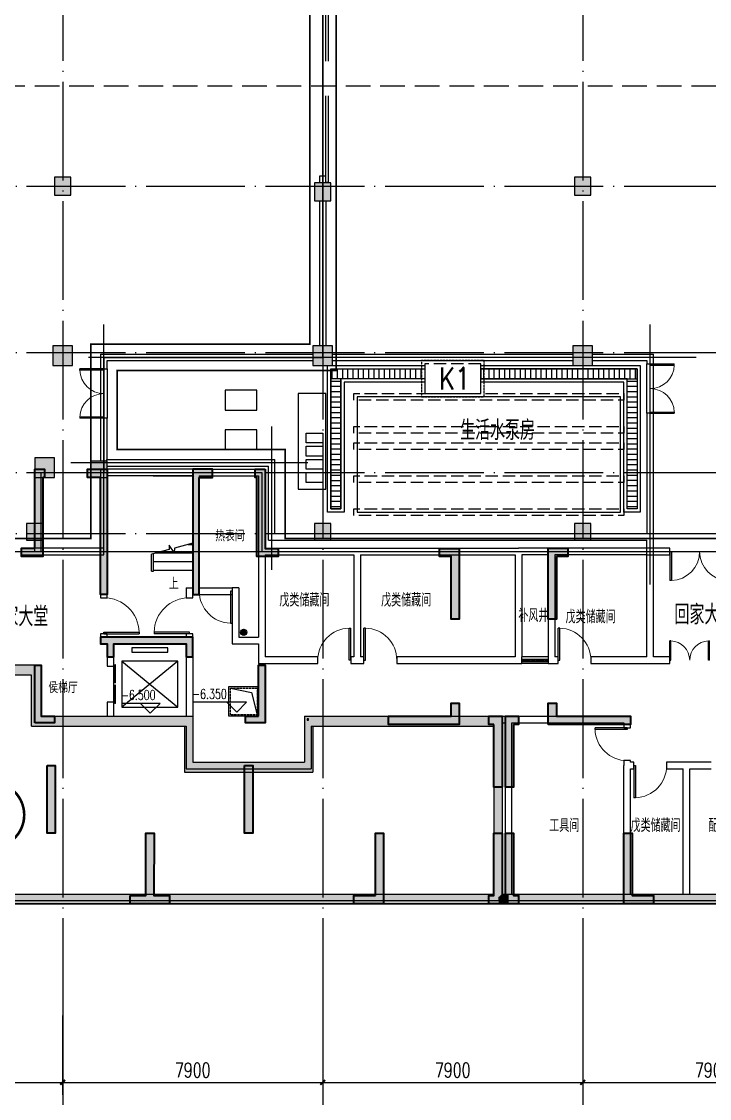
# Model space of a CAD drawing. Extents: x 290727 to 13733020, y 1731457 to 3643100.
# Drawn here: x 614862 to 635762, y 1749914 to 1782624 of the extents above; entities that cross this region are included whole.
import ezdxf

# ---------------------------------------------------------------- set-up
doc = ezdxf.new("R2010")
doc.units = 0
doc.header["$LTSCALE"] = 10
for name, pattern in [('__DASH', [0.35, 0.25, -0.1]), ('DASH', [0.35, 0.25, -0.1]), ('DOTE', [2.42, 2, -0.2, 0.02, -0.2])]:
    doc.linetypes.add(name, pattern=pattern)
doc.layers.get('0').update_dxf_attribs({"linetype": 'CONTINUOUS'})
for name, color, linetype in [('-A-车行道路', 8, 'CONTINUOUS'), ('AXIS', 3, 'CONTINUOUS'), ('COLUMN', 9, 'CONTINUOUS'), ('DIM_ELEV', 3, 'CONTINUOUS'), ('DIM_SYMB', 3, 'CONTINUOUS'), ('DIM_给水', 3, 'CONTINUOUS'), ('DOTE', 8, 'DOTE'), ('EQUIP_地漏', 7, 'CONTINUOUS'), ('EVTR', 2, 'CONTINUOUS'), ('PROMPT', 1, 'CONTINUOUS'), ('PUB_HATCH', 8, 'CONTINUOUS'), ('PUB_TEXT', 7, 'CONTINUOUS'), ('STAIR', 2, 'CONTINUOUS'), ('TWT_TEXT', 7, 'CONTINUOUS'), ('WALL', 255, 'CONTINUOUS'), ('WINDOW', 4, 'CONTINUOUS'), ('主楼楼号', 6, 'CONTINUOUS'), ('作业图', 4, 'CONTINUOUS'), ('回家路线', 4, 'CONTINUOUS'), ('排水', 61, 'CONTINUOUS'), ('文字', 4, 'CONTINUOUS'), ('水箱', 7, 'CONTINUOUS'), ('看线', 163, 'CONTINUOUS'), ('防火分区示意线', 4, 'CONTINUOUS'), ('防火分区线', 7, 'CONTINUOUS'), ('集水坑', 181, 'DASH')]:
    doc.layers.add(name, color=color, linetype=linetype)
doc.layers.add('DIM_MODI', color=6, linetype='CONTINUOUS', plot=False)
doc.layers.add('S_ConcWall', color=8, linetype='CONTINUOUS', lineweight=35)
doc.layers.add('TEXT', color=7, linetype='CONTINUOUS', lineweight=13)
doc.layers.get('0').off()
doc.styles.add('_HZTXT', font='simplex.shx', dxfattribs={"width": 0.8, "bigfont": 'HZTXT.shx'})
doc.styles.add('_TCH_DIM', font='SIMPLEX', dxfattribs={"bigfont": 'GBCBIG'})
doc.styles.add('_TCH_DIM_T3', font='SIMPLEX', dxfattribs={"width": 0.705882, "bigfont": 'GBCBIG'})
doc.styles.add('HNSJY', font='HNSJY-07', dxfattribs={"width": 0.8, "bigfont": 'HNSJY-HZ'})
doc.dimstyles.new('_TCH_ARCH&&150', dxfattribs={"dimtxt": 446.25, "dimasz": 150, "dimexe": 375, "dimexo": 450, "dimgap": 150, "dimtad": 1, "dimdec": 0, "dimzin": 0, "dimdsep": 46, "dimtxsty": '_TCH_DIM_T3', "dimblk": 'ARCHTICK', "dimcen": 0.09, "dimclrt": 7, "dimazin": 2, "dimtfac": 1, "dimtdec": 0, "dimtix": 1, "dimtmove": 2, "dimatfit": 3, "dimfxl": 1, "dimtolj": 1, "dimtzin": 0, "dimarcsym": 0})
pattern_1 = [(90, (-619662.33, -2149479.24), (-158.75, 1e-14), [])]

# ---------------------------------------------------------------- blocks, each defined once
blk = doc.blocks.new('_ArchTick')
at = {"color": 0, "linetype": 'ByBlock', "const_width": 0.4}
blk.add_lwpolyline([(-0.5, -0.5), (0.5, 0.5)], dxfattribs=at)
blk = doc.blocks.new('*D115')
at = {"layer": 'AXIS', "color": 0, "linetype": 'Continuous', "lineweight": -2, "transparency": 16777216}
for p, q in [((123284, 11750), (123284, 9346)), ((131184, 11750), (131184, 9346)), ((123284, 9721), (131184, 9721))]:
    blk.add_line(p, q, dxfattribs=at)
at = {"layer": 'AXIS', "color": 0, "linetype": 'Continuous', "lineweight": -2, "transparency": 16777216, "xscale": 150, "yscale": 150, "zscale": 150, "rotation": 180}
blk.add_blockref('_ArchTick', (123284, 9721), dxfattribs=at)
at = {"layer": 'AXIS', "color": 0, "linetype": 'Continuous', "lineweight": -2, "transparency": 16777216, "xscale": 150, "yscale": 150, "zscale": 150}
blk.add_blockref('_ArchTick', (131184, 9721), dxfattribs=at)
at = {"layer": 'AXIS', "color": 7, "linetype": 'Continuous', "transparency": 16777216, "insert": (127234, 10095), "char_height": 446.2, "attachment_point": 5, "style": '_TCH_DIM_T3'}
blk.add_mtext('\\A1;7900', dxfattribs=at)
blk = doc.blocks.new('*D116')
at = {"layer": 'AXIS', "color": 0, "linetype": 'Continuous', "lineweight": -2, "transparency": 16777216}
for p, q in [((131184, 11750), (131184, 9346)), ((139084, 11750), (139084, 9346)), ((131184, 9721), (139084, 9721))]:
    blk.add_line(p, q, dxfattribs=at)
at = {"layer": 'AXIS', "color": 0, "linetype": 'Continuous', "lineweight": -2, "transparency": 16777216, "xscale": 150, "yscale": 150, "zscale": 150, "rotation": 180}
blk.add_blockref('_ArchTick', (131184, 9721), dxfattribs=at)
at = {"layer": 'AXIS', "color": 0, "linetype": 'Continuous', "lineweight": -2, "transparency": 16777216, "xscale": 150, "yscale": 150, "zscale": 150}
blk.add_blockref('_ArchTick', (139084, 9721), dxfattribs=at)
at = {"layer": 'AXIS', "color": 7, "linetype": 'Continuous', "transparency": 16777216, "insert": (135134, 10095), "char_height": 446.2, "attachment_point": 5, "style": '_TCH_DIM_T3'}
blk.add_mtext('\\A1;7900', dxfattribs=at)
blk = doc.blocks.new('*D117')
at = {"layer": 'AXIS', "color": 0, "linetype": 'Continuous', "lineweight": -2, "transparency": 16777216}
for p, q in [((139084, 11750), (139084, 9346)), ((146984, 11750), (146984, 9346)), ((139084, 9721), (146984, 9721))]:
    blk.add_line(p, q, dxfattribs=at)
at = {"layer": 'AXIS', "color": 0, "linetype": 'Continuous', "lineweight": -2, "transparency": 16777216, "xscale": 150, "yscale": 150, "zscale": 150, "rotation": 180}
blk.add_blockref('_ArchTick', (139084, 9721), dxfattribs=at)
at = {"layer": 'AXIS', "color": 0, "linetype": 'Continuous', "lineweight": -2, "transparency": 16777216, "xscale": 150, "yscale": 150, "zscale": 150}
blk.add_blockref('_ArchTick', (146984, 9721), dxfattribs=at)
at = {"layer": 'AXIS', "color": 7, "linetype": 'Continuous', "transparency": 16777216, "insert": (143034, 10095), "char_height": 446.2, "attachment_point": 5, "style": '_TCH_DIM_T3'}
blk.add_mtext('\\A1;7900', dxfattribs=at)
blk = doc.blocks.new('*D118')
at = {"layer": 'AXIS', "color": 0, "linetype": 'Continuous', "lineweight": -2, "transparency": 16777216}
for p, q in [((146984, 11750), (146984, 9346)), ((154884, 11750), (154884, 9346)), ((146984, 9721), (154884, 9721))]:
    blk.add_line(p, q, dxfattribs=at)
at = {"layer": 'AXIS', "color": 0, "linetype": 'Continuous', "lineweight": -2, "transparency": 16777216, "xscale": 150, "yscale": 150, "zscale": 150, "rotation": 180}
blk.add_blockref('_ArchTick', (146984, 9721), dxfattribs=at)
at = {"layer": 'AXIS', "color": 0, "linetype": 'Continuous', "lineweight": -2, "transparency": 16777216, "xscale": 150, "yscale": 150, "zscale": 150}
blk.add_blockref('_ArchTick', (154884, 9721), dxfattribs=at)
at = {"layer": 'AXIS', "color": 7, "linetype": 'Continuous', "transparency": 16777216, "insert": (150934, 10095), "char_height": 446.2, "attachment_point": 5, "style": '_TCH_DIM_T3'}
blk.add_mtext('\\A1;7900', dxfattribs=at)
blk = doc.blocks.new('A$C1EDA5D86')
at = {"layer": 'DOTE'}
for p, q in [((5961, 19100), (71664, 19100)), ((5961, 8500), (71664, 8500))]:
    blk.add_line(p, q, dxfattribs=at)
blk = doc.blocks.new('A$C45835683')
at = {"layer": '集水坑', "color": 4}
blk.add_lwpolyline([(1100, 1900), (0, 1900), (0, 0), (1100, 0)], close=True, dxfattribs=at)
at = {"layer": '集水坑', "color": 4, "linetype": 'DASH', "ltscale": 150}
blk.add_lwpolyline([(1000, 1800), (100, 1800), (100, 100), (1000, 100)], close=True, dxfattribs=at)
at = {"layer": 'TEXT', "style": '_HZTXT', "width": 0.8}
blk.add_text('K1', height=675, rotation=270, dxfattribs=at).set_placement((221, 1366))
blk = doc.blocks.new('A$C77C449D8')
at = {"layer": '看线'}
h = blk.add_hatch(dxfattribs=at)
h.set_pattern_fill('ANSI31', color=256, scale=100, angle=45, style=0)
h.set_pattern_definition(pattern_1)
h.paths.add_polyline_path([(7250, 8051), (4400, 8051), (4400, 8351), (7250, 8351)])
h = blk.add_hatch(dxfattribs=at)
h.set_pattern_fill('ANSI31', color=256, scale=100, angle=45, style=0)
h.set_pattern_definition(pattern_1)
h.paths.add_polyline_path([(13700, 8351), (8950, 8351), (8950, 8051), (13700, 8051)])
h = blk.add_hatch(dxfattribs=at)
h.set_pattern_fill('ANSI31', color=256, scale=100, angle=495.0027, style=0)
h.set_pattern_definition([(180.002708, (-620762.33, -2149479.24), (0.007502, -158.75), [])])
h.paths.add_polyline_path([(4700, 8051), (4400, 8051), (4400, 4101), (4700, 4101)])
h = blk.add_hatch(dxfattribs=at)
h.set_pattern_fill('ANSI31', color=256, scale=100, angle=495.0027, style=0)
h.set_pattern_definition([(180.002708, (-619462.33, -2149479.24), (0.007502, -158.75), [])])
h.paths.add_polyline_path([(13700, 4101), (13400, 4101), (13400, 8051), (13700, 8051)])
for points in [[(4300, 4001), (4300, 4501), (4300, 4501), (4300, 8451), (7250, 8451), (7250, 7951), (4800, 7951), (4800, 4001)], [(7250, 8051), (4400, 8051), (4400, 8351), (7250, 8351)], [(8950, 8451), (13800, 8451), (13800, 4001), (13300, 4001), (13300, 7951), (8950, 7951)], [(13700, 8351), (8950, 8351), (8950, 8051), (13700, 8051)], [(4700, 8051), (4400, 8051), (4400, 4101), (4700, 4101)], [(13700, 4101), (13400, 4101), (13400, 8051), (13700, 8051)]]:
    blk.add_lwpolyline(points, close=True)
at = {"layer": 'DIM_给水', "color": 8}
for points in [[(1191, 7101), (2151, 7101), (2151, 7701), (1191, 7701), (1191, 7101)], [(4250, 7601), (3400, 7601), (3400, 4701), (4250, 4701), (4250, 7601)], [(1191, 5901), (2151, 5901), (2151, 6501), (1191, 6501), (1191, 5901)]]:
    blk.add_lwpolyline(points, dxfattribs=at)
at = {"layer": 'TWT_TEXT', "color": 8}
for points in [[(3650, 6101), (3650, 6401), (4150, 6401), (4150, 6101)], [(3650, 5701), (3650, 6001), (4150, 6001), (4150, 5701)], [(3650, 5301), (3650, 5601), (4150, 5601), (4150, 5301)], [(3650, 4901), (3650, 5201), (4150, 5201), (4150, 4901)]]:
    blk.add_lwpolyline(points, close=True, dxfattribs=at)
at = {"layer": '排水'}
for points in [[(4400, 4101), (4400, 4401), (4400, 4401), (4400, 8351), (7250, 8351), (7250, 8051), (4700, 8051), (4700, 4101)], [(8950, 8351), (13700, 8351), (13700, 4101), (13400, 4101), (13400, 8051), (8950, 8051)]]:
    blk.add_lwpolyline(points, close=True, dxfattribs=at)
at = {"layer": '水箱', "color": 8, "linetype": '__DASH', "ltscale": 150, "flags": 128}
for points in [[(5100, 7401), (5100, 7601), (13100, 7601), (13300, 7601), (13300, 7401)], [(5100, 6401), (5100, 6601), (13100, 6601), (13300, 6601), (13300, 6401)], [(5100, 5901), (5100, 6101), (13100, 6101), (13300, 6101), (13300, 5901)], [(5100, 4901), (5100, 5101), (13100, 5101), (13300, 5101), (13300, 4901)], [(5100, 3901), (5100, 4101), (13100, 4101), (13300, 4101), (13300, 3901)]]:
    blk.add_lwpolyline(points, close=True, dxfattribs=at)
at = {"layer": '水箱', "color": 8, "linetype": 'Continuous', "flags": 128}
blk.add_lwpolyline([(5200, 7501), (5200, 4001), (13200, 4001), (13200, 7501)], close=True, dxfattribs=at)
blk = doc.blocks.new('A$C0FD13E37')
h = blk.add_hatch(color=0)
h.dxf.hatch_style = 1
h.paths.add_polyline_path([(13575, 4200), (13825, 4200), (13825, 2150), (13575, 2150)])
h.paths.add_polyline_path([(7575, 4200), (7825, 4200), (7825, 2150), (7575, 2150)])
h.paths.add_polyline_path([(3600, 0), (3600, 2150), (3850, 2150), (3850, 250), (4500, 250), (4500, 0)])
h.paths.add_polyline_path([(8800, 12950), (8800, 13200), (9400, 13200), (9400, 9400), (9200, 9400), (9200, 12950)])
h.paths.add_polyline_path([(12200, 12950), (12200, 9400), (12000, 9400), (12000, 13200), (12600, 13200), (12600, 12950)])
h.paths.add_polyline_path([(7200, 5500), (7200, 7250), (7400, 7250), (7400, 5700), (7800, 5700), (7800, 5500)])
h.paths.add_polyline_path([(14000, 5700), (14000, 7250), (14200, 7250), (14200, 5500), (13600, 5500), (13600, 5700)])
h.paths.add_polyline_path([(0, 0), (0, 2150), (250, 2150), (250, 250), (400, 250), (400, 0)])
h.paths.add_polyline_path([(250, 5450), (250, 3550), (0, 3550), (0, 5700), (400, 5700), (400, 5450)])
h.paths.add_polyline_path([(10100, 250), (10575, 250), (10575, 2150), (10825, 2150), (10825, 250), (11300, 250), (11300, 0), (10575, 0), (10100, 0)])
h.paths.add_polyline_path([(17550, 250), (17550, 2150), (17800, 2150), (17800, 0), (16900, 0), (16900, 250)])
h.paths.add_polyline_path([(19850, 5700), (19850, 6050), (20100, 6050), (20100, 5450), (17950, 5450), (17950, 5700)])
h.paths.add_polyline_path([(7450, 12950), (7450, 10550), (6800, 10550), (6800, 10800), (7200, 10800), (7200, 13200), (7500, 13200), (7500, 12950)])
h.paths.add_polyline_path([(14200, 13200), (14200, 10800), (14600, 10800), (14600, 10550), (13950, 10550), (13950, 12950), (13900, 12950), (13900, 13200)])
h.paths.add_polyline_path([(19850, 10550), (19500, 10550), (19500, 10800), (20100, 10800), (20100, 8650), (19850, 8650)])
h.paths.add_polyline_path([(1300, 5450), (1300, 6100), (1550, 6100), (1550, 5700), (3450, 5700), (3450, 5450)])
h.paths.add_polyline_path([(1550, 10550), (1550, 8650), (1300, 8650), (1300, 10800), (1900, 10800), (1900, 10550)])
h.paths.add_polyline_path([(28775, 4200), (29025, 4200), (29025, 2150), (28775, 2150)])
h.paths.add_polyline_path([(34775, 4199), (35025, 4199), (35025, 2149), (34775, 2149)])
h.paths.add_polyline_path([(38750, 250), (38750, 2149), (39000, 2149), (39000, 0), (38100, 0), (38100, 250)])
h.paths.add_polyline_path([(33400, 12949), (33800, 12949), (33800, 13199), (33200, 13199), (33200, 9399), (33400, 9399)])
h.paths.add_polyline_path([(30600, 13200), (30600, 9400), (30400, 9400), (30400, 12950), (30000, 12950), (30000, 13200)])
h.paths.add_polyline_path([(35200, 5700), (35200, 7249), (35400, 7249), (35400, 5500), (34800, 5500), (34800, 5700)])
h.paths.add_polyline_path([(28400, 5500), (28400, 7250), (28600, 7250), (28600, 5700), (29000, 5700), (29000, 5500)])
h.paths.add_polyline_path([(31300, 250), (31774, 250), (31775, 2150), (32025, 2150), (32024, 250), (32500, 250), (32500, 0), (32024, 0), (31300, 0)])
h.paths.add_polyline_path([(24800, 0), (24800, 2150), (25050, 2150), (25050, 250), (25700, 250), (25700, 0)])
h.paths.add_polyline_path([(22500, 5450), (22500, 6050), (22750, 6050), (22750, 5700), (24650, 5700), (24650, 5450)])
h.paths.add_polyline_path([(22500, 10800), (23100, 10800), (23100, 10550), (22750, 10550), (22750, 8650), (22500, 8650)])
h.paths.add_polyline_path([(28650, 12950), (28650, 10550), (28000, 10550), (28000, 10800), (28400, 10800), (28400, 13200), (28700, 13200), (28700, 12950)])
h.paths.add_polyline_path([(35400, 13199), (35400, 10799), (35800, 10799), (35800, 10549), (35150, 10549), (35150, 12949), (35100, 12949), (35100, 13199)])
h.paths.add_polyline_path([(41050, 5700), (41050, 6099), (41300, 6099), (41300, 5450), (39150, 5450), (39150, 5700)])
h.paths.add_polyline_path([(41300, 10799), (41300, 8649), (41050, 8649), (41050, 10549), (40700, 10549), (40700, 10799)])
h.paths.add_polyline_path([(42350, 5450), (42200, 5450), (42200, 5700), (42600, 5700), (42600, 3549), (42350, 3549)])
h.paths.add_polyline_path([(42600, 0), (42200, 0), (42200, 250), (42350, 250), (42350, 2149), (42600, 2149)])
h.paths.add_polyline_path([(21600, 0), (21175, 0), (21000, 0), (21000, 250), (21175, 250), (21175, 2150), (21425, 2150), (21425, 250), (21600, 250)])
h.paths.add_polyline_path([(30600, 8100), (30400, 8100), (30400, 7900), (30600, 7900), (30600, 7500), (30800, 7500), (30800, 7900), (33000, 7899), (33000, 7500), (33200, 7500), (33200, 7900), (33200, 7900), (33200, 8099)])
h.paths.add_polyline_path([(56275, 4200), (56525, 4200), (56525, 2150), (56275, 2150)])
h.paths.add_polyline_path([(50275, 4200), (50525, 4200), (50525, 2150), (50275, 2150)])
h.paths.add_polyline_path([(46300, 0), (46300, 2150), (46550, 2150), (46550, 250), (47200, 250), (47200, 0)])
h.paths.add_polyline_path([(51500, 12950), (51500, 13200), (52100, 13200), (52100, 9400), (51900, 9400), (51900, 12950)])
h.paths.add_polyline_path([(54900, 12950), (54900, 9400), (54700, 9400), (54700, 13200), (55300, 13200), (55300, 12950)])
h.paths.add_polyline_path([(49900, 5500), (49900, 7250), (50100, 7250), (50100, 5700), (50500, 5700), (50500, 5500)])
h.paths.add_polyline_path([(56700, 5700), (56700, 7250), (56900, 7250), (56900, 5500), (56300, 5500), (56300, 5700)])
h.paths.add_polyline_path([(42700, 0), (42700, 2150), (42950, 2150), (42950, 250), (43100, 250), (43100, 0)])
h.paths.add_polyline_path([(42950, 5450), (42950, 3550), (42700, 3550), (42700, 5700), (43100, 5700), (43100, 5450)])
h.paths.add_polyline_path([(52800, 250), (53275, 250), (53275, 2150), (53525, 2150), (53525, 250), (54000, 250), (54000, 0), (53275, 0), (52800, 0)])
h.paths.add_polyline_path([(60250, 250), (60250, 2150), (60500, 2150), (60500, 0), (59600, 0), (59600, 250)])
h.paths.add_polyline_path([(62550, 5700), (62550, 6050), (62800, 6050), (62800, 5450), (60300, 5450), (60300, 5700)])
h.paths.add_polyline_path([(50150, 12950), (50150, 10550), (49500, 10550), (49500, 10800), (49900, 10800), (49900, 13200), (50200, 13200), (50200, 12950)])
h.paths.add_polyline_path([(56900, 13200), (56900, 10800), (57300, 10800), (57300, 10550), (56650, 10550), (56650, 12950), (56600, 12950), (56600, 13200)])
h.paths.add_polyline_path([(62550, 10550), (62200, 10550), (62200, 10800), (62800, 10800), (62800, 8650), (62550, 8650)])
h.paths.add_polyline_path([(44000, 5450), (44000, 6100), (44250, 6100), (44250, 5700), (46500, 5700), (46500, 5450)])
h.paths.add_polyline_path([(44250, 10550), (44250, 8650), (44000, 8650), (44000, 10800), (44600, 10800), (44600, 10550)])
h.paths.add_polyline_path([(63850, 0), (63675, 0), (63675, 250), (63850, 250), (63850, 2150), (64100, 2150), (64100, 250), (64100, 0)])
h.paths.add_polyline_path([(63850, 3549), (63850, 5450), (63700, 5450), (63700, 5700), (64100, 5700), (64100, 3549)])
h.paths.add_polyline_path([(52100, 8100), (51900, 8100), (51900, 7900), (52100, 7900), (52100, 7500), (52300, 7500), (52300, 7900), (54500, 7900), (54500, 7500), (54700, 7500), (54700, 7900), (54900, 7900), (54900, 8100)])
h.paths.add_polyline_path([(9600, 7900), (11800, 7900)], flags=17)
edge = h.paths.add_edge_path()
edge.add_line((11800, 7500), (11800, 7900))
edge.add_line((11800, 7500), (11800, 7900))
edge = h.paths.add_edge_path()
edge.add_line((12000, 8100), (9400, 8100))
edge.add_line((9400, 8100), (9200, 8100))
edge.add_line((9200, 8100), (9200, 7900))
edge.add_line((9200, 7900), (9400, 7900))
at = {"layer": 'S_ConcWall', "color": 0, "lineweight": 35, "ltscale": 1}
for points in [[(28650, 12950), (28650, 10550), (28000, 10550), (28000, 10800), (28400, 10800), (28400, 13200), (28700, 13200), (28700, 12950)], [(30600, 13200), (30600, 9400), (30400, 9400), (30400, 12950), (30000, 12950), (30000, 13200)], [(33400, 12949), (33800, 12949), (33800, 13199), (33200, 13199), (33200, 9399), (33400, 9399)], [(35400, 13199), (35400, 10799), (35800, 10799), (35800, 10549), (35150, 10549), (35150, 12949), (35100, 12949), (35100, 13199)], [(41300, 10799), (41300, 8649), (41050, 8649), (41050, 10549), (40700, 10549), (40700, 10799)], [(44250, 10550), (44250, 8650), (44000, 8650), (44000, 10800), (44600, 10800), (44600, 10550)], [(28400, 5500), (28400, 7250), (28600, 7250), (28600, 5700), (29000, 5700), (29000, 5500)], [(35200, 5700), (35200, 7249), (35400, 7249), (35400, 5500), (34800, 5500), (34800, 5700)], [(41050, 5700), (41050, 6099), (41300, 6099), (41300, 5450), (39150, 5450), (39150, 5700)], [(44000, 5450), (44000, 6100), (44250, 6100), (44250, 5700), (46500, 5700), (46500, 5450)], [(42350, 5450), (42200, 5450), (42200, 5700), (42600, 5700), (42600, 3549), (42350, 3549)], [(42950, 5450), (42950, 3550), (42700, 3550), (42700, 5700), (43100, 5700), (43100, 5450)], [(28775, 4200), (29025, 4200), (29025, 2150), (28775, 2150)], [(34775, 4199), (35025, 4199), (35025, 2149), (34775, 2149)], [(31300, 250), (31774, 250), (31775, 2150), (32025, 2150), (32024, 250), (32500, 250), (32500, 0), (32024, 0), (31300, 0)], [(38750, 250), (38750, 2149), (39000, 2149), (39000, 0), (38100, 0), (38100, 250)], [(42600, 0), (42200, 0), (42200, 250), (42350, 250), (42350, 2149), (42600, 2149)], [(42700, 0), (42700, 2150), (42950, 2150), (42950, 250), (43100, 250), (43100, 0)], [(46300, 0), (46300, 2150), (46550, 2150), (46550, 250), (47200, 250), (47200, 0)]]:
    blk.add_lwpolyline(points, close=True, dxfattribs=at)
at = {"layer": 'S_ConcWall', "color": 0}
blk.add_lwpolyline([(30600, 8100), (30400, 8100), (30400, 7900), (30600, 7900), (30600, 7500), (30800, 7500), (30800, 7900), (33000, 7899), (33000, 7500), (33200, 7500), (33200, 7900), (33200, 7900), (33200, 8099)], close=True, dxfattribs=at)
blk = doc.blocks.new('A$C71BC4E5A')
at = {"layer": 'DIM_SYMB'}
blk.add_lwpolyline([(-525, 2010, 0, 0, 0), (-525, 2360, 80, 0, 0), (-525, 2660, 0, 0, 0)], format="xyseb", dxfattribs=at)
at = {"layer": 'STAIR'}
for p, q in [((100, 2955), (-457, 2808)), ((100, 2140), (100, 2955)), ((-612, 2767), (-1150, 2625)), ((-1150, 2140), (-1150, 2625)), ((-1150, 2110), (-1150, 2625)), ((-1090, 2110), (-1090, 2641)), ((-1017, 2660), (100, 2660)), ((-611, 2894), (-612, 2767)), ((-458, 2673), (-611, 2894)), ((-457, 2808), (-458, 2673)), ((-33, 2920), (100, 2920)), ((-1090, 2400), (100, 2400)), ((-1150, 2110), (-1090, 2110)), ((-1090, 2140), (100, 2140))]:
    blk.add_line(p, q, dxfattribs=at)
at = {"layer": 'PUB_TEXT', "style": '_TCH_DIM'}
blk.add_text('上', height=357, dxfattribs=at).set_placement((-629, 1555))
blk = doc.blocks.new('$TwtSys$00000141')
for p, q in [((-94, 8), (-10, 92)), ((-94, 8), (-10, 92)), ((-87, -35), (35, 87)), ((-87, -35), (35, 87)), ((-66, -66), (66, 66)), ((-66, -66), (66, 66)), ((-32, -87), (88, 33)), ((-32, -87), (88, 33)), ((11, -92), (92, -11)), ((11, -92), (92, -11))]:
    blk.add_line(p, q)
blk.add_circle((0, 0), 94)
blk.add_circle((0, 0), 94)
blk = doc.blocks.new('$DorLib2D$00000001')
for p, q in [((0.45, 0.975), (0.5, 0.975)), ((0.45, 0), (0.45, 0.975)), ((0.5, 0), (0.5, 0.975)), ((0.5, 0), (0.45, 0))]:
    blk.add_line(p, q)
at = {"lineweight": 13}
blk.add_arc((0.475, 0), 0.975, 91.4693, 180, dxfattribs=at)
blk = doc.blocks.new('$DorLib2D$00000127')
at = {"color": 0, "linetype": 'Continuous'}
for p, q in [((-0.033, 0.795, -93.75), (-0.533, 0.795, -93.75)), ((-0.533, 0.795, -93.75), (-0.533, 0.69, -93.75)), ((-0.033, 0.69, -93.75), (-0.533, 0.69, -93.75)), ((-0.033, 0.795, -93.75), (-0.033, 0.69, -93.75)), ((0.033, 0.795, -93.75), (0.033, 0.69, -93.75)), ((0.533, 0.795, -93.75), (0.033, 0.795, -93.75)), ((0.533, 0.69, -93.75), (0.033, 0.69, -93.75)), ((0.533, 0.795, -93.75), (0.533, 0.69, -93.75)), ((0.5, 0.5, -93.75), (-0.5, 0.5, -93.75))]:
    blk.add_line(p, q, dxfattribs=at)
blk = doc.blocks.new('$DorLib2D$00000002')
for p, q in [((-0.5, 0), (-0.5, 0.4875)), ((-0.475, 0.4875), (-0.5, 0.4875)), ((-0.475, 0), (-0.475, 0.4875)), ((0.475, 0), (0.475, 0.4875)), ((0.475, 0.4875), (0.5, 0.4875)), ((0.5, 0), (0.5, 0.4875)), ((-0.5, 0), (-0.475, 0)), ((0.5, 0), (0.475, 0))]:
    blk.add_line(p, q)
at = {"lineweight": 13}
for centre, start, end in [((-0.4875, 0), 0, 88.53072), ((0.4875, 0), 91.46928, 180)]:
    blk.add_arc(centre, 0.4875, start, end, dxfattribs=at)
blk = doc.blocks.new('$WINLIB2D$00000039')
at = {"color": 0}
for points in [[(-0.5, 0.5), (-0.5, -0.5)], [(0.5, 0.5), (-0.5, 0.5)], [(0.5, -0.5), (0.5, 0.5)], [(-0.5, 0.167), (0.5, 0.167)], [(-0.452, -0.167), (-0.5, 0.084)], [(-0.384, -0.167), (-0.448, 0.167)], [(-0.316, -0.167), (-0.38, 0.167)], [(-0.248, -0.167), (-0.312, 0.167)], [(-0.18, -0.167), (-0.244, 0.167)], [(-0.112, -0.167), (-0.176, 0.167)], [(-0.044, -0.167), (-0.108, 0.167)], [(0.024, -0.167), (-0.04, 0.167)], [(0.092, -0.167), (0.028, 0.167)], [(0.16, -0.167), (0.096, 0.167)], [(0.228, -0.167), (0.164, 0.167)], [(0.296, -0.167), (0.232, 0.167)], [(0.364, -0.167), (0.3, 0.167)], [(0.432, -0.167), (0.368, 0.167)], [(0.5, -0.167), (0.436, 0.167)], [(-0.5, -0.167), (0.5, -0.167)], [(0.5, -0.5), (-0.5, -0.5)]]:
    blk.add_lwpolyline(points, dxfattribs=at)
blk = doc.blocks.new('_FZH')
blk.add_lwpolyline([(-0.5, -0.5), (0.5, -0.5), (0.5, 0.5), (-0.5, 0.5)], close=True)
at = {"layer": 'PUB_HATCH'}
blk.add_solid([(-0.5, -0.5), (0.5, -0.5), (-0.5, 0.5), (0.5, 0.5)], dxfattribs=at)
blk = doc.blocks.new('$DorLib2D$00000126')
at = {"color": 0, "linetype": 'Continuous'}
for p, q in [((-0.532, 0.5), (-0.532, 0.9)), ((0.532, 0.9), (0.532, 0.5))]:
    blk.add_line(p, q, dxfattribs=at)
at = {"color": 0, "linetype": 'DASH'}
for p, q in [((-0.532, 0.9), (0.532, 0.9)), ((-0.532, 0.5), (0.532, 0.5))]:
    blk.add_line(p, q, dxfattribs=at)
blk = doc.blocks.new('A$C55C93FC2')
at = {"layer": 'AXIS', "linetype": 'Continuous'}
for p, q in [((131184.1, 12200), (131184.1, 7471.4)), ((139084.1, 12200), (139084.1, 7471.4)), ((146984.1, 12200), (146984.1, 7471.4))]:
    blk.add_line(p, q, dxfattribs=at)
at = {"layer": 'DOTE', "linetype": 'DOTE', "ltscale": 150}
for p, q in [((131184.1, 127235.5), (131184.1, 12200)), ((139084.1, 127235.5), (139084.1, 12200)), ((146984.1, 127235.5), (146984.1, 12200)), ((10299.5, 36942.4), (252290.8, 36942.4)), ((10299.5, 31892.4), (252290.8, 31892.4)), ((10299.5, 28242.4), (252290.8, 28242.4)), ((10299.5, 26392.4), (252290.8, 26392.4)), ((10299.5, 15242.4), (252290.8, 15242.4))]:
    blk.add_line(p, q, dxfattribs=at)
at = {"layer": 'AXIS', "linetype": 'Continuous'}
for p1, p2, picture, middle in [((123284.1, 12200), (131184.1, 12200), '*D115', (127234.1, 10094.5)), ((131184.1, 12200), (139084.1, 12200), '*D116', (135134.1, 10094.5)), ((139084.1, 12200), (146984.1, 12200), '*D117', (143034.1, 10094.5)), ((146984.1, 12200), (154884.1, 12200), '*D118', (150934.1, 10094.5))]:
    dim = blk.add_aligned_dim(p1=p1, p2=p2, distance=-2478.6, dimstyle='_TCH_ARCH&&150', dxfattribs=at)
    dim.commit()
    dim.dimension.update_dxf_attribs({"geometry": picture, "text_midpoint": middle})
blk = doc.blocks.new('车库建筑作业图')
at = {"layer": 'PUB_HATCH', "linetype": 'Continuous'}
for points in [[(615163, 2148530), (615463, 2148830), (612562, 2148830), (612262, 2148530)], [(615163, 2148530), (615463, 2148830), (612562, 2148830), (612262, 2148530)], [(615163, 2146980), (615463, 2147280), (615463, 2148830), (615163, 2148530)], [(615163, 2146980), (615463, 2147280), (615463, 2148830), (615163, 2148530)], [(615463, 2147280), (615163, 2146980), (617562, 2146980), (617562, 2147280)], [(615463, 2147280), (615163, 2146980), (619812, 2146980), (620062, 2147280)], [(617562, 2147280), (617562, 2146980), (619862, 2146980), (620062, 2147280)], [(620062, 2147280), (619812, 2146980), (619812, 2145580), (620062, 2145880)], [(623462, 2147280), (623662, 2146980), (629212, 2146980), (629462, 2147280)], [(623712, 2146980), (623462, 2147280), (623462, 2145880), (623712, 2145580)], [(623462, 2147280), (623712, 2146980), (629212, 2146980), (629462, 2147280)], [(629462, 2147280), (629212, 2146980), (629212, 2141880), (629346, 2141780), (629462, 2141880)], [(629462, 2147280), (629212, 2146980), (629212, 2141880), (629346, 2141780), (629462, 2141880)], [(620062, 2145880), (619812, 2145580), (623712, 2145580), (623462, 2145880)], [(587162, 2141880), (586862, 2141580), (629362, 2141580), (629346, 2141780), (629212, 2141880)], [(587162, 2141880), (586862, 2141580), (629362, 2141580), (629346, 2141780), (629212, 2141880)], [(629346, 2141780), (629362, 2141580), (629662, 2141580), (629662, 2141880), (629462, 2141880)], [(629346, 2141780), (629362, 2141580), (650962, 2141580), (650662, 2141880), (629462, 2141880)], [(629662, 2141880), (629662, 2141580), (633262, 2141580), (633262, 2141880)], [(633262, 2141880), (633262, 2141580), (635062, 2141580), (635062, 2141880)], [(635062, 2141880), (635062, 2141580), (637262, 2141580), (637262, 2141880)]]:
    blk.add_hatch(color=256, dxfattribs=at).paths.add_polyline_path(points)
at = {"layer": 'PUB_HATCH'}
for points in [[(620062, 2147280), (619862, 2146980), (619862, 2145680), (620062, 2145880)], [(623662, 2146980), (623462, 2147280), (623462, 2145880), (623662, 2145680)], [(620062, 2145880), (619862, 2145680), (623662, 2145680), (623462, 2145880)]]:
    blk.add_hatch(color=256, dxfattribs=at).paths.add_polyline_path(points)
at = {"layer": '-A-车行道路', "linetype": 'DASH', "ltscale": 300}
blk.add_lwpolyline([(531262, 2166430), (694487, 2166430)], dxfattribs=at)
blk.add_lwpolyline([(622062, 2148180), (622062, 2147280), (621162, 2147280), (621162, 2148180)], close=True)
blk.add_lwpolyline([(621207, 2148135), (621850, 2147996), (622017, 2147325)])
at = {"layer": 'DIM_ELEV'}
for p, q in [((619075, 2147670), (617920, 2147670)), ((618775, 2147370), (618475, 2147670)), ((618775, 2147370), (619075, 2147670)), ((621702, 2147704), (620084, 2147704)), ((621402, 2147404), (621102, 2147704)), ((621402, 2147404), (621702, 2147704))]:
    blk.add_line(p, q, dxfattribs=at)
at = {"layer": 'DIM_MODI', "linetype": 'Continuous'}
blk.add_line((650962, 2141580), (586862, 2141580), dxfattribs=at)
at = {"layer": 'DOTE', "linetype": 'Continuous', "ltscale": 150}
for p, q in [((617363, 2153680), (617363, 2159180)), ((633962, 2151280), (633962, 2159180)), ((635362, 2158180), (616896, 2158180))]:
    blk.add_line(p, q, dxfattribs=at)
at = {"layer": 'DOTE', "linetype": 'Continuous'}
for p, q in [((622462, 2151730), (622462, 2156080)), ((623562, 2154980), (616363, 2154980))]:
    blk.add_line(p, q, dxfattribs=at)
at = {"layer": 'EVTR'}
for p, q in [((618212, 2149355), (618212, 2149230)), ((619312, 2149355), (618212, 2149355)), ((618212, 2149230), (619312, 2149230)), ((619312, 2149230), (619312, 2149355)), ((619612, 2148955), (617912, 2148955)), ((617912, 2148955), (617912, 2147555)), ((619612, 2148955), (617912, 2147555)), ((617912, 2148955), (619612, 2147555)), ((619612, 2147555), (619612, 2148955)), ((617912, 2147555), (619612, 2147555))]:
    blk.add_line(p, q, dxfattribs=at)
at = {"layer": 'PROMPT'}
for p, q in [((623542, 2147160), (623582, 2147200)), ((623542, 2147200), (623582, 2147160))]:
    blk.add_line(p, q, dxfattribs=at)
blk.add_lwpolyline([(623542, 2147160), (623582, 2147160), (623582, 2147200), (623542, 2147200)], close=True, dxfattribs=at)
at = {"layer": 'WALL', "linetype": 'Continuous'}
for p, q in [((624112, 2163680), (623912, 2163680)), ((623912, 2163680), (623912, 2163480)), ((624112, 2163480), (624112, 2163680)), ((623912, 2162930), (623912, 2158530)), ((624112, 2162930), (624112, 2158530)), ((634062, 2157980), (634062, 2158280)), ((633862, 2158080), (633862, 2157980)), ((633862, 2157980), (634062, 2157980)), ((634062, 2156480), (633862, 2156480)), ((633862, 2156480), (633862, 2152830)), ((634062, 2152730), (634062, 2156480)), ((617463, 2155080), (617438, 2155029)), ((617463, 2155080), (622562, 2155080)), ((622562, 2152830), (622562, 2155080)), ((617464, 2154880), (622362, 2154880)), ((622362, 2152630), (622362, 2154880)), ((622562, 2152830), (623763, 2152830)), ((624263, 2152830), (631663, 2152830)), ((632163, 2152830), (633862, 2152830)), ((634062, 2152380), (634062, 2152730)), ((622362, 2152630), (623763, 2152630)), ((624263, 2152630), (631663, 2152630)), ((632163, 2152630), (633862, 2152630)), ((633862, 2152180), (633862, 2152630)), ((615463, 2148830), (612562, 2148830)), ((615463, 2148830), (612562, 2148830)), ((615463, 2147280), (615463, 2148830)), ((615463, 2147280), (615463, 2148830)), ((615163, 2148530), (612262, 2148530)), ((615163, 2148530), (612262, 2148530)), ((615163, 2146980), (615163, 2148530)), ((615163, 2146980), (615163, 2148530)), ((615463, 2147280), (617562, 2147280)), ((615463, 2147280), (620062, 2147280)), ((617562, 2147280), (620062, 2147280)), ((620062, 2147280), (620062, 2145880)), ((623462, 2147280), (629462, 2147280)), ((623462, 2147280), (623462, 2145880)), ((623462, 2147280), (629462, 2147280)), ((629462, 2147280), (629462, 2141880)), ((629462, 2147280), (629462, 2141880)), ((615163, 2146980), (617562, 2146980)), ((615163, 2146980), (619812, 2146980)), ((617562, 2146980), (619862, 2146980)), ((619812, 2146980), (619812, 2145580)), ((623662, 2146980), (629212, 2146980)), ((623712, 2146980), (623712, 2145580)), ((623712, 2146980), (629212, 2146980)), ((629212, 2146980), (629212, 2141880)), ((629212, 2146980), (629212, 2141880)), ((620062, 2145880), (623462, 2145880)), ((619812, 2145580), (623712, 2145580)), ((587162, 2141880), (629212, 2141880)), ((587162, 2141880), (629212, 2141880)), ((629462, 2141880), (629662, 2141880)), ((629462, 2141880), (650662, 2141880)), ((629662, 2141880), (633262, 2141880)), ((633262, 2141880), (635062, 2141880)), ((635062, 2141880), (637262, 2141880)), ((586862, 2141580), (629362, 2141580)), ((586862, 2141580), (629362, 2141580)), ((629362, 2141580), (629662, 2141580)), ((629362, 2141580), (650962, 2141580)), ((629662, 2141580), (633262, 2141580)), ((633262, 2141580), (635062, 2141580)), ((635062, 2141580), (637262, 2141580))]:
    blk.add_line(p, q, dxfattribs=at)
at = {"layer": 'WALL'}
for p, q in [((617263, 2158280), (617263, 2157830)), ((617263, 2158280), (623712, 2158280)), ((624312, 2158280), (631612, 2158280)), ((632212, 2158280), (634062, 2158280)), ((617463, 2157830), (617463, 2158080)), ((617463, 2158080), (623712, 2158080)), ((624312, 2158080), (631612, 2158080)), ((632212, 2158080), (633862, 2158080)), ((617263, 2157830), (617463, 2157830)), ((617463, 2156330), (617263, 2156330)), ((617263, 2156330), (617263, 2155029)), ((617463, 2155080), (617463, 2156330)), ((617438, 2155029), (617463, 2155080)), ((615262, 2152280), (615262, 2154680)), ((615262, 2154680), (615462, 2154680)), ((615462, 2152280), (615462, 2154680)), ((617262, 2154780), (617262, 2150880)), ((620162, 2154780), (617262, 2154780)), ((620162, 2154780), (622262, 2154780)), ((622262, 2154780), (622262, 2152380)), ((617462, 2150880), (617462, 2154580)), ((620062, 2154580), (617462, 2154580)), ((620062, 2154580), (620062, 2151180)), ((620262, 2154580), (620262, 2151180)), ((620262, 2154580), (622062, 2154580)), ((622062, 2154580), (622062, 2152280)), ((617362, 2152380), (614862, 2152380)), ((614862, 2152380), (614862, 2152180)), ((617362, 2152180), (617362, 2152380)), ((622262, 2152380), (625062, 2152380)), ((625062, 2152380), (629962, 2152380)), ((630962, 2152380), (629962, 2152380)), ((634062, 2152380), (630962, 2152380)), ((634062, 2149080), (634062, 2152380)), ((634562, 2152380), (634062, 2152380)), ((634562, 2152180), (634562, 2152380)), ((614862, 2152180), (617362, 2152180)), ((615262, 2152280), (615462, 2152280)), ((622062, 2152280), (622062, 2149680)), ((622262, 2152180), (624962, 2152180)), ((622262, 2152180), (622262, 2149580)), ((624962, 2152180), (624962, 2149080)), ((625162, 2152180), (625162, 2149080)), ((625162, 2152180), (629862, 2152180)), ((629862, 2152180), (629862, 2149080)), ((630062, 2152180), (630062, 2149080)), ((630862, 2152180), (630062, 2152180)), ((630862, 2152180), (630862, 2149080)), ((631062, 2152180), (631062, 2149080)), ((633862, 2152180), (631062, 2152180)), ((633862, 2149080), (633862, 2152180)), ((633862, 2152180), (634562, 2152180)), ((619862, 2151180), (620062, 2151180)), ((619862, 2151180), (619862, 2150880)), ((620262, 2150980), (620262, 2151180)), ((621462, 2151180), (621262, 2151180)), ((621262, 2151180), (621262, 2150980)), ((621462, 2151180), (621462, 2149680)), ((617262, 2150880), (617462, 2150880)), ((619862, 2150880), (620062, 2150880)), ((620062, 2150980), (620162, 2150980)), ((620062, 2150880), (620062, 2150980)), ((620162, 2150980), (620262, 2150980)), ((621262, 2150980), (621262, 2149480)), ((617462, 2149780), (617262, 2149780)), ((617262, 2149780), (617262, 2149480)), ((617462, 2149680), (617462, 2149780)), ((620062, 2149780), (619862, 2149780)), ((619862, 2149780), (619862, 2149680)), ((620062, 2149580), (620062, 2149780)), ((617262, 2149480), (617462, 2149480)), ((617462, 2149680), (617562, 2149680)), ((617462, 2149480), (617462, 2148805)), ((617562, 2149680), (619862, 2149680)), ((617662, 2148805), (617662, 2149480)), ((617662, 2149480), (619862, 2149480)), ((619862, 2149480), (619862, 2147280)), ((620062, 2149580), (620062, 2147280)), ((621262, 2149480), (622062, 2149480)), ((621462, 2149680), (622062, 2149680)), ((622062, 2149480), (622062, 2148880)), ((622262, 2149580), (622262, 2149080)), ((623863, 2149080), (622262, 2149080)), ((623863, 2148880), (623863, 2149080)), ((624962, 2149080), (624863, 2149080)), ((624863, 2149080), (624863, 2148880)), ((625263, 2149080), (625162, 2149080)), ((625263, 2148880), (625263, 2149080)), ((629862, 2149080), (626263, 2149080)), ((626263, 2149080), (626263, 2148880)), ((630062, 2148880), (630062, 2149080)), ((630862, 2149080), (630862, 2148880)), ((631162, 2149080), (631062, 2149080)), ((631162, 2148880), (631162, 2149080)), ((633862, 2149080), (632162, 2149080)), ((632162, 2149080), (632162, 2148880)), ((634562, 2149080), (634062, 2149080)), ((634562, 2148880), (634562, 2149080)), ((617462, 2148805), (617662, 2148805)), ((622062, 2148880), (623863, 2148880)), ((624863, 2148880), (625062, 2148880)), ((625062, 2148880), (625263, 2148880)), ((626263, 2148880), (629962, 2148880)), ((629962, 2148880), (630062, 2148880)), ((630862, 2148880), (630962, 2148880)), ((630962, 2148880), (631162, 2148880)), ((632162, 2148880), (633962, 2148880)), ((633962, 2148880), (634562, 2148880)), ((617662, 2147705), (617462, 2147705)), ((617462, 2147705), (617462, 2147280)), ((617662, 2147280), (617662, 2147705)), ((620062, 2147280), (620062, 2145880)), ((623462, 2147280), (623462, 2145880)), ((629462, 2147280), (629662, 2147280)), ((629662, 2147280), (633362, 2147280)), ((633362, 2146930), (633362, 2147280)), ((619862, 2146980), (619862, 2145680)), ((623662, 2146980), (623662, 2145680)), ((629462, 2147080), (629562, 2147080)), ((629562, 2141880), (629562, 2147080)), ((629762, 2147080), (633162, 2147080)), ((629762, 2141880), (629762, 2147080)), ((633162, 2147080), (633162, 2146930)), ((633162, 2146930), (633362, 2146930)), ((620062, 2145880), (623462, 2145880)), ((633362, 2145930), (633162, 2145930)), ((633162, 2145930), (633162, 2145780)), ((633362, 2145880), (633362, 2145930)), ((633462, 2145880), (633362, 2145880)), ((633462, 2145680), (633462, 2145880)), ((635062, 2145880), (634462, 2145880)), ((634462, 2145880), (634462, 2145680)), ((635812, 2145880), (635062, 2145880)), ((619862, 2145680), (623662, 2145680)), ((633162, 2141880), (633162, 2145780)), ((633362, 2141880), (633362, 2145680)), ((633362, 2145680), (633462, 2145680)), ((634462, 2145680), (634962, 2145680)), ((634962, 2141880), (634962, 2145680)), ((635162, 2141880), (635162, 2145680)), ((635162, 2145680), (635812, 2145680))]:
    blk.add_line(p, q, dxfattribs=at)
at = {"layer": 'WINDOW', "linetype": 'Continuous'}
for p, q in [((633862, 2156480), (633862, 2157980)), ((634062, 2156480), (634062, 2157980)), ((617263, 2157830), (617263, 2156330)), ((617463, 2157830), (617463, 2156330))]:
    blk.add_line(p, q, dxfattribs=at)
at = {"layer": 'WINDOW'}
for p, q in [((620262, 2151180), (621262, 2151180)), ((620262, 2150980), (621262, 2150980))]:
    blk.add_line(p, q, dxfattribs=at)
blk.add_lwpolyline([(618862, 2154580), (620062, 2154580)], dxfattribs=at)
at = {"layer": 'WINDOW', "linetype": 'DASH'}
blk.add_lwpolyline([(622017, 2148135), (622017, 2147325), (621207, 2147325), (621207, 2148135)], close=True, dxfattribs=at)
at = {"layer": '主楼楼号', "const_width": 79.2, "elevation": -1}
blk.add_lwpolyline([(612964, 2144281, 1), (614944, 2144281, 1)], format="xyb", close=True, dxfattribs=at)
at = {"layer": '防火分区示意线', "color": 2, "linetype": 'DASH', "ltscale": 300, "const_width": 50}
blk.add_lwpolyline([(531569, 2170730), (531569, 2158480), (540533, 2158480), (540969, 2158480), (591469, 2158480), (591469, 2147580), (596169, 2147580), (596169, 2147580), (603369, 2147580), (603369, 2150830), (612069, 2150830), (612069, 2152680), (616969, 2152680), (616969, 2154680), (616969, 2155866), (616969, 2158580), (623619, 2158580), (623619, 2174180)], dxfattribs=at)
at = {"layer": '防火分区示意线', "color": 3, "linetype": 'DASH', "ltscale": 300, "const_width": 50}
blk.add_lwpolyline([(637169, 2205947), (630369, 2205947), (630369, 2207380), (623969, 2207380), (623969, 2202580), (615069, 2202580), (615069, 2207380), (608669, 2207380), (608669, 2205480), (608619, 2205480), (608619, 2190480), (608619, 2190480), (608619, 2174980), (624419, 2174980), (624419, 2157780), (617769, 2157780), (617769, 2155380), (622869, 2155380), (622869, 2152680), (630969, 2152680), (633969, 2152680), (638469, 2152680)], dxfattribs=at)
at = {"layer": '防火分区线', "linetype": 'Continuous', "flags": 128}
for points in [[(531162, 2170330), (531162, 2158080), (540526, 2158080), (540962, 2158080), (591062, 2158080), (591062, 2146980), (596462, 2146980), (597069, 2146980), (603962, 2146980), (603962, 2150330), (612462, 2150330), (612462, 2152280), (617362, 2152280), (617362, 2154680), (617363, 2155866), (617363, 2158180), (624012, 2158180), (624012, 2174580)], [(636762, 2206347), (630762, 2206347), (630762, 2207780), (623562, 2207780), (623562, 2202980), (615462, 2202980), (615462, 2207780), (608262, 2207780), (608262, 2206330), (608212, 2206330), (608212, 2190880), (608212, 2190880), (608212, 2174580), (624012, 2174580), (624012, 2158180), (617363, 2158180), (617363, 2154680), (622162, 2154680), (622162, 2154680), (622162, 2152280), (630962, 2152280), (633962, 2152280), (638862, 2152280)]]:
    blk.add_lwpolyline(points, dxfattribs=at)
at = {"rotation": 90}
blk.add_blockref('A$C45835683', (628913, 2156980), dxfattribs=at)
at = {"color": 8}
blk.add_blockref('A$C0FD13E37', (586862, 2141580), dxfattribs=at)
blk.add_blockref('A$C71BC4E5A', (619962, 2149580))
at = {"layer": 'COLUMN', "linetype": 'Continuous', "rotation": 270}
for p, xscale, yscale, zscale in [((616112, 2163380), 550, 500, 500), ((624012, 2163205), 550, 500, 500), ((631912, 2163380), 550, 500, 500), ((616112, 2158230), 600, 600, 600), ((624012, 2158230), 599.9999999264255, 599.9999999264255, 599.9999999264255), ((631912, 2158230), 600, 600, 600), ((615563, 2154830), 599.944340962451, 600.4121978234034, 600.4121978234034), ((617214, 2154779), 500, 500, 500), ((615263, 2152880), 500, 500, 500), ((624013, 2152880), 500, 500, 500), ((631913, 2152880), 500, 500, 500)]:
    blk.add_blockref('_FZH', p, dxfattribs=dict(at, xscale=xscale, yscale=yscale, zscale=zscale))
at = {"layer": 'EQUIP_地漏'}
blk.add_blockref('$TwtSys$00000141', (621612, 2149830), dxfattribs=at)
at = {"layer": 'WINDOW', "linetype": 'Continuous'}
for name, p, xscale, yscale, zscale, rotation in [('$DorLib2D$00000126', (624012, 2166430), -5500, 200, -5500, 270), ('$DorLib2D$00000002', (633962, 2157230), -1500, 1500, 1500, 270), ('$DorLib2D$00000002', (617363, 2157080), 1500, 1500, -1500, 90)]:
    blk.add_blockref(name, p, dxfattribs=dict(at, xscale=xscale, yscale=yscale, zscale=zscale, rotation=rotation))
at = {"layer": 'WINDOW'}
for name, p, xscale, yscale, zscale, rotation in [('$DorLib2D$00000002', (635462, 2152280), 1799.999999999986, 1799.999999999986, -1800, 179.9999972824025), ('$DorLib2D$00000001', (620762, 2151080), -1000.000000000004, 1000.000000000004, 999.9999999999999, 179.9999912200942), ('$DorLib2D$00000001', (617362, 2150330), 1100, 1100, 1100, 270), ('$DorLib2D$00000001', (619962, 2150330), -1100, 1100, 1100, 90), ('$WINLIB2D$00000039', (630462, 2148980), -799.999999998603, 200, 799.999999998603, 180), ('$DorLib2D$00000127', (617562, 2148255), 1100, 200, 1100, 270), ('$DorLib2D$00000001', (633262, 2146430), 1000, 1000, 1000, 90), ('$DorLib2D$00000001', (633962, 2145780), 1000, 1000, -1000, 180)]:
    blk.add_blockref(name, p, dxfattribs=dict(at, xscale=xscale, yscale=yscale, zscale=zscale, rotation=rotation))
for name, p, xscale, yscale, zscale in [('$DorLib2D$00000001', (624363, 2148980), 1000, 1000, 1000), ('$DorLib2D$00000001', (625763, 2148980), -1000, 1000, -1000), ('$DorLib2D$00000001', (631662, 2148980), -1000, 1000, -1000), ('$DorLib2D$00000002', (635162, 2148980), 1200, 1200, 1200)]:
    blk.add_blockref(name, p, dxfattribs=dict(at, xscale=xscale, yscale=yscale, zscale=zscale))
at = {"layer": '回家路线', "linetype": 'Continuous'}
blk.add_blockref('A$C77C449D8', (619862, 2149479), dxfattribs=at)
at = {"layer": '文字', "linetype": 'Continuous'}
for name, p in [('A$C55C93FC2', (484928, 2126437)), ('A$C1EDA5D86', (580262, 2133180))]:
    blk.add_blockref(name, p, dxfattribs=at)
at = {"layer": 'PUB_TEXT'}
for s, height, style, width, p in [('热表间', 337.6, 'HNSJY', 0.8, (620747, 2152593)), ('戊类储藏间', 400, 'HNSJY', 0.8, (622696, 2150610)), ('戊类储藏间', 400, 'HNSJY', 0.8, (625787, 2150610)), ('补风井', 400, 'HNSJY', 0.8, (629956, 2150139)), ('戊类储藏间', 400, 'HNSJY', 0.8, (631391, 2150103)), ('侯梯厅', 337.6, 'HNSJY', 0.8, (615678, 2147982)), ('-6.350', 297.5, '_TCH_DIM', 0.705882, (620054, 2147809)), ('-6.500', 297.5, '_TCH_DIM', 0.705882, (617890, 2147775)), ('工具间', 400, 'HNSJY', 0.8, (630896, 2143764)), ('戊类储藏间', 400, 'HNSJY', 0.8, (633364, 2143764)), ('配电间', 400, 'HNSJY', 0.8, (635731, 2143764))]:
    blk.add_text(s, height=height, dxfattribs=dict(at, style=style, width=width)).set_placement(p)
at = {"layer": '文字', "linetype": 'Continuous', "style": 'HNSJY', "width": 0.8}
for s, p in [('生活水泵房', (628185, 2155668)), ('回家大堂', (634698, 2150066)), ('回家大堂', (613854, 2150009))]:
    blk.add_text(s, height=600, dxfattribs=at).set_placement(p)

msp = doc.modelspace()

# ---------------------------------------------------------------- block references
at = {"layer": '作业图', "linetype": 'Continuous'}
msp.add_blockref('车库建筑作业图', (0, -385756), dxfattribs=at)

doc.saveas('drawing.dxf')
